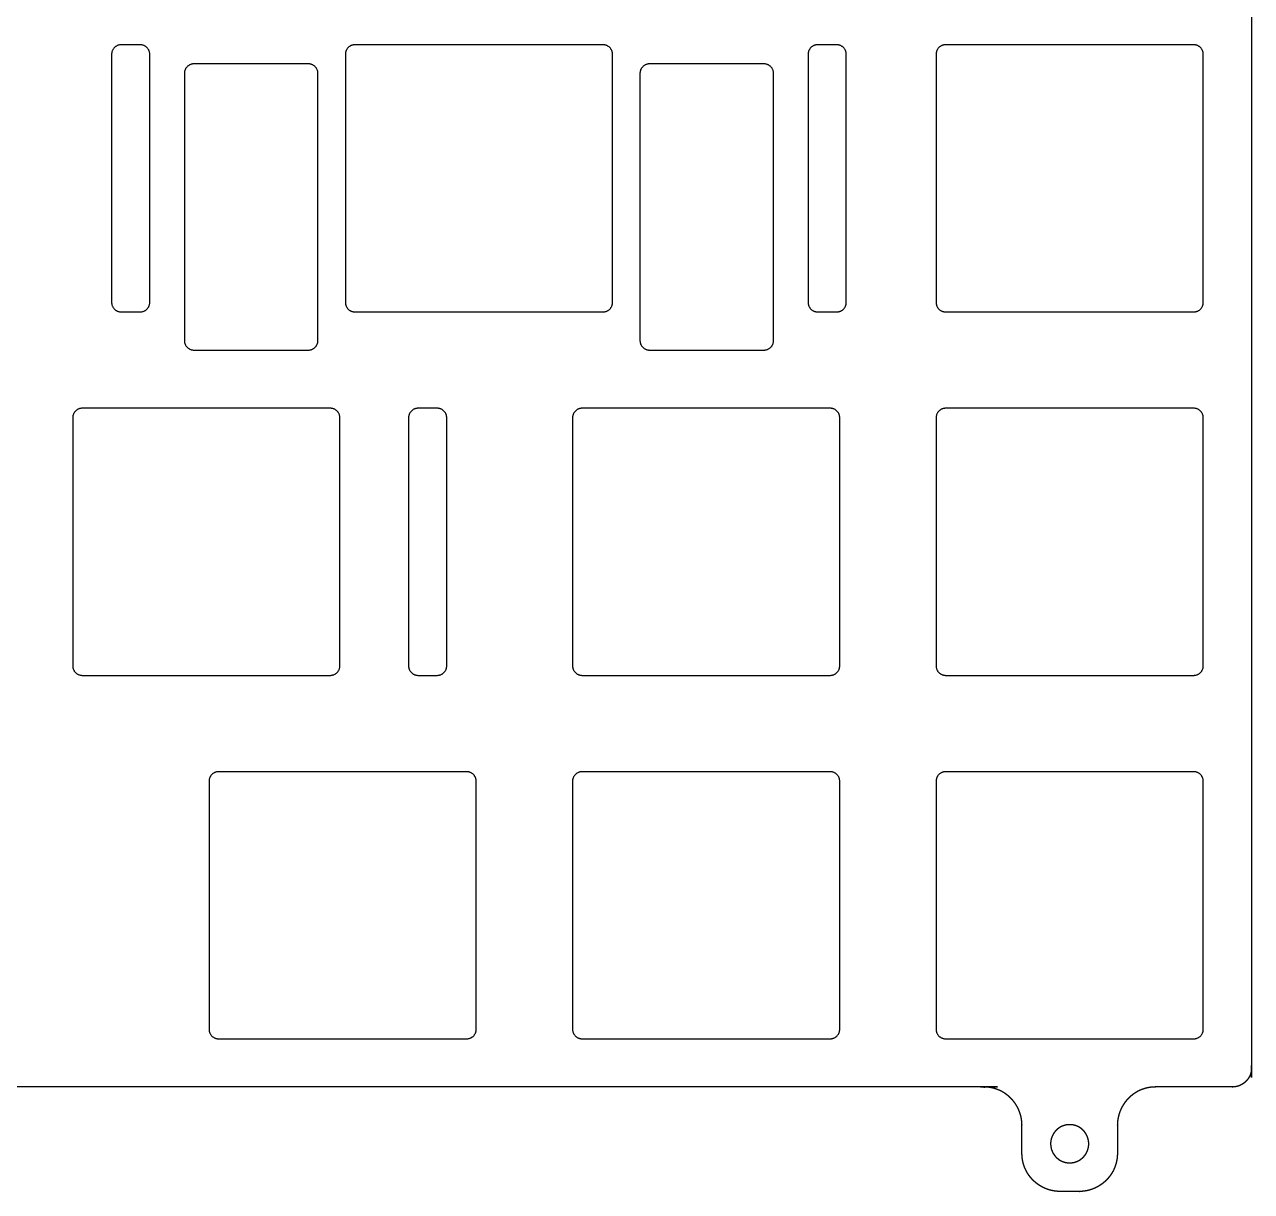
# Model space of a CAD drawing. Header units: millimetres. Extents: x -158 to 147, y 326 to 433.
# Drawn here: x 82.8 to 147.1, y 326.4 to 387.6 of the extents above; entities that cross this region are included whole.
import ezdxf

# ---------------------------------------------------------------- set-up
doc = ezdxf.new("R2010")
doc.units = ezdxf.units.MM
doc.layers.add('Default', color=178, linetype='Continuous', true_color=0x000000)

msp = doc.modelspace()

# ---------------------------------------------------------------- linework, layer by layer
at = {"layer": 'Default', "extrusion": (-5.20753e-11, 1.5271e-08, -1)}
msp.add_open_spline([(147.125, 426.153, -22.344), (147.125, 426.135, -22.344), (147.125, 426.118, -22.344), (147.125, 379.494, -22.344), (147.125, 332.871, -22.344), (147.125, 332.853, -22.344), (147.125, 332.836, -22.344)], degree=2, knots=[-1364, -1364, -1364, -1363.998902, -1363.998902, -1361.001098, -1361.001098, -1361, -1361, -1361], dxfattribs=at)
at = {"layer": 'Default'}
for points, weights in [([(87.894, 386.496, -22.344), (87.394, 386.496, -22.344), (87.394, 385.996, -22.344)], [1, 0.707106781187, 1]), ([(89.394, 385.996, -22.344), (89.394, 386.496, -22.344), (88.894, 386.496, -22.344)], [1, 0.707106781187, 1]), ([(100.144, 386.496, -22.344), (99.644, 386.496, -22.344), (99.644, 385.996, -22.344)], [1, 0.707106781187, 1]), ([(113.644, 385.996, -22.344), (113.644, 386.496, -22.344), (113.144, 386.496, -22.344)], [1, 0.707106781187, 1]), ([(124.394, 386.496, -22.344), (123.894, 386.496, -22.344), (123.894, 385.996, -22.344)], [1, 0.707106781186, 1]), ([(125.894, 385.996, -22.344), (125.894, 386.496, -22.344), (125.394, 386.496, -22.344)], [1, 0.707106781186, 1]), ([(131.1, 386.496, -22.344), (130.6, 386.496, -22.344), (130.6, 385.996, -22.344)], [1, 0.707106781187, 1]), ([(144.6, 385.996, -22.344), (144.6, 386.496, -22.344), (144.1, 386.496, -22.344)], [1, 0.707106781187, 1]), ([(91.706, 385.496, -22.344), (91.206, 385.496, -22.344), (91.206, 384.996, -22.344)], [1, 0.707106781187, 1]), ([(98.206, 384.996, -22.344), (98.206, 385.496, -22.344), (97.706, 385.496, -22.344)], [1, 0.707106781187, 1]), ([(115.582, 385.496, -22.344), (115.082, 385.496, -22.344), (115.082, 384.996, -22.344)], [1, 0.707106781187, 1]), ([(122.082, 384.996, -22.344), (122.082, 385.496, -22.344), (121.582, 385.496, -22.344)], [1, 0.707106781186, 1]), ([(87.394, 372.996, -22.344), (87.394, 372.496, -22.344), (87.894, 372.496, -22.344)], [1, 0.707106781187, 1]), ([(88.894, 372.496, -22.344), (89.394, 372.496, -22.344), (89.394, 372.996, -22.344)], [1, 0.707106781186, 1]), ([(99.644, 372.996, -22.344), (99.644, 372.496, -22.344), (100.144, 372.496, -22.344)], [1, 0.707106781187, 1]), ([(113.144, 372.496, -22.344), (113.644, 372.496, -22.344), (113.644, 372.996, -22.344)], [1, 0.707106781186, 1]), ([(123.894, 372.996, -22.344), (123.894, 372.496, -22.344), (124.394, 372.496, -22.344)], [1, 0.707106781186, 1]), ([(125.394, 372.496, -22.344), (125.894, 372.496, -22.344), (125.894, 372.996, -22.344)], [1, 0.707106781186, 1]), ([(130.6, 372.996, -22.344), (130.6, 372.496, -22.344), (131.1, 372.496, -22.344)], [1, 0.707106781187, 1]), ([(144.1, 372.496, -22.344), (144.6, 372.496, -22.344), (144.6, 372.996, -22.344)], [1, 0.707106781187, 1]), ([(91.206, 370.996, -22.344), (91.206, 370.496, -22.344), (91.706, 370.496, -22.344)], [1, 0.707106781187, 1]), ([(97.706, 370.496, -22.344), (98.206, 370.496, -22.344), (98.206, 370.996, -22.344)], [1, 0.707106781187, 1]), ([(115.082, 370.996, -22.344), (115.082, 370.496, -22.344), (115.582, 370.496, -22.344)], [1, 0.707106781187, 1]), ([(121.582, 370.496, -22.344), (122.082, 370.496, -22.344), (122.082, 370.996, -22.344)], [1, 0.707106781187, 1]), ([(85.856, 367.446, -22.344), (85.356, 367.446, -22.344), (85.356, 366.946, -22.344)], [1, 0.707106781186, 1]), ([(99.356, 366.946, -22.344), (99.356, 367.446, -22.344), (98.856, 367.446, -22.344)], [1, 0.707106781186, 1]), ([(103.456, 367.446, -22.344), (102.956, 367.446, -22.344), (102.956, 366.946, -22.344)], [1, 0.707106781186, 1]), ([(104.956, 366.946, -22.344), (104.956, 367.446, -22.344), (104.456, 367.446, -22.344)], [1, 0.707106781186, 1]), ([(112.05, 367.446, -22.344), (111.55, 367.446, -22.344), (111.55, 366.946, -22.344)], [1, 0.707106781186, 1]), ([(125.55, 366.946, -22.344), (125.55, 367.446, -22.344), (125.05, 367.446, -22.344)], [1, 0.707106781187, 1]), ([(131.1, 367.446, -22.344), (130.6, 367.446, -22.344), (130.6, 366.946, -22.344)], [1, 0.707106781187, 1]), ([(144.6, 366.946, -22.344), (144.6, 367.446, -22.344), (144.1, 367.446, -22.344)], [1, 0.707106781187, 1]), ([(85.356, 353.946, -22.344), (85.356, 353.446, -22.344), (85.856, 353.446, -22.344)], [1, 0.707106781187, 1]), ([(98.856, 353.446, -22.344), (99.356, 353.446, -22.344), (99.356, 353.946, -22.344)], [1, 0.707106781186, 1]), ([(102.956, 353.946, -22.344), (102.956, 353.446, -22.344), (103.456, 353.446, -22.344)], [1, 0.707106781187, 1]), ([(104.456, 353.446, -22.344), (104.956, 353.446, -22.344), (104.956, 353.946, -22.344)], [1, 0.707106781186, 1]), ([(111.55, 353.946, -22.344), (111.55, 353.446, -22.344), (112.05, 353.446, -22.344)], [1, 0.707106781187, 1]), ([(125.05, 353.446, -22.344), (125.55, 353.446, -22.344), (125.55, 353.946, -22.344)], [1, 0.707106781187, 1]), ([(130.6, 353.946, -22.344), (130.6, 353.446, -22.344), (131.1, 353.446, -22.344)], [1, 0.707106781186, 1]), ([(144.1, 353.446, -22.344), (144.6, 353.446, -22.344), (144.6, 353.946, -22.344)], [1, 0.707106781187, 1]), ([(93, 348.396, -22.344), (92.5, 348.396, -22.344), (92.5, 347.896, -22.344)], [1, 0.707106781187, 1]), ([(106.5, 347.896, -22.344), (106.5, 348.396, -22.344), (106, 348.396, -22.344)], [1, 0.707106781186, 1]), ([(112.05, 348.396, -22.344), (111.55, 348.396, -22.344), (111.55, 347.896, -22.344)], [1, 0.707106781187, 1]), ([(125.55, 347.896, -22.344), (125.55, 348.396, -22.344), (125.05, 348.396, -22.344)], [1, 0.707106781187, 1]), ([(131.1, 348.396, -22.344), (130.6, 348.396, -22.344), (130.6, 347.896, -22.344)], [1, 0.707106781187, 1]), ([(144.6, 347.896, -22.344), (144.6, 348.396, -22.344), (144.1, 348.396, -22.344)], [1, 0.707106781187, 1]), ([(92.5, 334.896, -22.344), (92.5, 334.396, -22.344), (93, 334.396, -22.344)], [1, 0.707106781186, 1]), ([(106, 334.396, -22.344), (106.5, 334.396, -22.344), (106.5, 334.896, -22.344)], [1, 0.707106781186, 1]), ([(111.55, 334.896, -22.344), (111.55, 334.396, -22.344), (112.05, 334.396, -22.344)], [1, 0.707106781187, 1]), ([(125.05, 334.396, -22.344), (125.55, 334.396, -22.344), (125.55, 334.896, -22.344)], [1, 0.707106781187, 1]), ([(130.6, 334.896, -22.344), (130.6, 334.396, -22.344), (131.1, 334.396, -22.344)], [1, 0.707106781187, 1]), ([(144.1, 334.396, -22.344), (144.6, 334.396, -22.344), (144.6, 334.896, -22.344)], [1, 0.707106781186, 1])]:
    msp.add_rational_spline(points, weights, degree=2, dxfattribs=at)
for points in [[(88.894, 386.496, -22.344), (88.394, 386.496, -22.344), (87.894, 386.496, -22.344)], [(113.144, 386.496, -22.344), (106.644, 386.496, -22.344), (100.144, 386.496, -22.344)], [(125.394, 386.496, -22.344), (124.894, 386.496, -22.344), (124.394, 386.496, -22.344)], [(144.1, 386.496, -22.344), (137.6, 386.496, -22.344), (131.1, 386.496, -22.344)], [(87.394, 385.996, -22.344), (87.394, 379.496, -22.344), (87.394, 372.996, -22.344)], [(89.394, 372.996, -22.344), (89.394, 379.496, -22.344), (89.394, 385.996, -22.344)], [(99.644, 385.996, -22.344), (99.644, 379.496, -22.344), (99.644, 372.996, -22.344)], [(113.644, 372.996, -22.344), (113.644, 379.496, -22.344), (113.644, 385.996, -22.344)], [(123.894, 385.996, -22.344), (123.894, 379.496, -22.344), (123.894, 372.996, -22.344)], [(125.894, 372.996, -22.344), (125.894, 379.496, -22.344), (125.894, 385.996, -22.344)], [(130.6, 385.996, -22.344), (130.6, 379.496, -22.344), (130.6, 372.996, -22.344)], [(144.6, 372.996, -22.344), (144.6, 379.496, -22.344), (144.6, 385.996, -22.344)], [(97.706, 385.496, -22.344), (94.706, 385.496, -22.344), (91.706, 385.496, -22.344)], [(121.582, 385.496, -22.344), (118.582, 385.496, -22.344), (115.582, 385.496, -22.344)], [(91.206, 384.996, -22.344), (91.206, 377.996, -22.344), (91.206, 370.996, -22.344)], [(98.206, 370.996, -22.344), (98.206, 377.996, -22.344), (98.206, 384.996, -22.344)], [(115.082, 384.996, -22.344), (115.082, 377.996, -22.344), (115.082, 370.996, -22.344)], [(122.082, 370.996, -22.344), (122.082, 377.996, -22.344), (122.082, 384.996, -22.344)], [(87.894, 372.496, -22.344), (88.394, 372.496, -22.344), (88.894, 372.496, -22.344)], [(100.144, 372.496, -22.344), (106.644, 372.496, -22.344), (113.144, 372.496, -22.344)], [(124.394, 372.496, -22.344), (124.894, 372.496, -22.344), (125.394, 372.496, -22.344)], [(131.1, 372.496, -22.344), (137.6, 372.496, -22.344), (144.1, 372.496, -22.344)], [(91.706, 370.496, -22.344), (94.706, 370.496, -22.344), (97.706, 370.496, -22.344)], [(115.582, 370.496, -22.344), (118.582, 370.496, -22.344), (121.582, 370.496, -22.344)], [(98.856, 367.446, -22.344), (92.356, 367.446, -22.344), (85.856, 367.446, -22.344)], [(104.456, 367.446, -22.344), (103.956, 367.446, -22.344), (103.456, 367.446, -22.344)], [(125.05, 367.446, -22.344), (118.55, 367.446, -22.344), (112.05, 367.446, -22.344)], [(144.1, 367.446, -22.344), (137.6, 367.446, -22.344), (131.1, 367.446, -22.344)], [(85.356, 366.946, -22.344), (85.356, 360.446, -22.344), (85.356, 353.946, -22.344)], [(99.356, 353.946, -22.344), (99.356, 360.446, -22.344), (99.356, 366.946, -22.344)], [(102.956, 366.946, -22.344), (102.956, 360.446, -22.344), (102.956, 353.946, -22.344)], [(104.956, 353.946, -22.344), (104.956, 360.446, -22.344), (104.956, 366.946, -22.344)], [(111.55, 366.946, -22.344), (111.55, 360.446, -22.344), (111.55, 353.946, -22.344)], [(125.55, 353.946, -22.344), (125.55, 360.446, -22.344), (125.55, 366.946, -22.344)], [(130.6, 366.946, -22.344), (130.6, 360.446, -22.344), (130.6, 353.946, -22.344)], [(144.6, 353.946, -22.344), (144.6, 360.446, -22.344), (144.6, 366.946, -22.344)], [(85.856, 353.446, -22.344), (92.356, 353.446, -22.344), (98.856, 353.446, -22.344)], [(103.456, 353.446, -22.344), (103.956, 353.446, -22.344), (104.456, 353.446, -22.344)], [(112.05, 353.446, -22.344), (118.55, 353.446, -22.344), (125.05, 353.446, -22.344)], [(131.1, 353.446, -22.344), (137.6, 353.446, -22.344), (144.1, 353.446, -22.344)], [(92.5, 347.896, -22.344), (92.5, 341.396, -22.344), (92.5, 334.896, -22.344)], [(106, 348.396, -22.344), (99.5, 348.396, -22.344), (93, 348.396, -22.344)], [(106.5, 334.896, -22.344), (106.5, 341.396, -22.344), (106.5, 347.896, -22.344)], [(111.55, 347.896, -22.344), (111.55, 341.396, -22.344), (111.55, 334.896, -22.344)], [(125.05, 348.396, -22.344), (118.55, 348.396, -22.344), (112.05, 348.396, -22.344)], [(125.55, 334.896, -22.344), (125.55, 341.396, -22.344), (125.55, 347.896, -22.344)], [(130.6, 347.896, -22.344), (130.6, 341.396, -22.344), (130.6, 334.896, -22.344)], [(144.1, 348.396, -22.344), (137.6, 348.396, -22.344), (131.1, 348.396, -22.344)], [(144.6, 334.896, -22.344), (144.6, 341.396, -22.344), (144.6, 347.896, -22.344)], [(93, 334.396, -22.344), (99.5, 334.396, -22.344), (106, 334.396, -22.344)], [(112.05, 334.396, -22.344), (118.55, 334.396, -22.344), (125.05, 334.396, -22.344)], [(131.1, 334.396, -22.344), (137.6, 334.396, -22.344), (144.1, 334.396, -22.344)], [(147.013, 332.41, -22.344), (147.005, 332.395, -22.344), (146.997, 332.38, -22.344)], [(147.029, 332.441, -22.344), (147.021, 332.426, -22.344), (147.013, 332.41, -22.344)], [(147.043, 332.472, -22.344), (147.036, 332.457, -22.344), (147.029, 332.441, -22.344)], [(147.056, 332.504, -22.344), (147.049, 332.488, -22.344), (147.043, 332.472, -22.344)], [(147.068, 332.536, -22.344), (147.062, 332.52, -22.344), (147.056, 332.504, -22.344)], [(147.079, 332.568, -22.344), (147.073, 332.552, -22.344), (147.068, 332.536, -22.344)], [(147.088, 332.601, -22.344), (147.083, 332.584, -22.344), (147.079, 332.568, -22.344)], [(147.097, 332.634, -22.344), (147.093, 332.617, -22.344), (147.088, 332.601, -22.344)], [(147.105, 332.667, -22.344), (147.101, 332.65, -22.344), (147.097, 332.634, -22.344)], [(147.111, 332.701, -22.344), (147.108, 332.684, -22.344), (147.105, 332.667, -22.344)], [(147.116, 332.734, -22.344), (147.114, 332.717, -22.344), (147.111, 332.701, -22.344)], [(147.12, 332.768, -22.344), (147.118, 332.751, -22.344), (147.116, 332.734, -22.344)], [(147.123, 332.802, -22.344), (147.122, 332.785, -22.344), (147.12, 332.768, -22.344)], [(147.125, 332.836, -22.344), (147.124, 332.819, -22.344), (147.123, 332.802, -22.344)], [(133.236, 331.866, -22.344), (133.202, 331.868, -22.344), (133.168, 331.869, -22.344)], [(133.304, 331.86, -22.344), (133.27, 331.863, -22.344), (133.236, 331.866, -22.344)], [(133.372, 331.852, -22.344), (133.338, 331.856, -22.344), (133.304, 331.86, -22.344)], [(133.44, 331.841, -22.344), (133.406, 331.847, -22.344), (133.372, 331.852, -22.344)], [(133.507, 331.829, -22.344), (133.473, 331.835, -22.344), (133.44, 331.841, -22.344)], [(133.573, 331.814, -22.344), (133.54, 331.821, -22.344), (133.507, 331.829, -22.344)], [(133.64, 331.796, -22.344), (133.607, 331.805, -22.344), (133.573, 331.814, -22.344)], [(133.705, 331.777, -22.344), (133.672, 331.787, -22.344), (133.64, 331.796, -22.344)], [(133.77, 331.755, -22.344), (133.737, 331.766, -22.344), (133.705, 331.777, -22.344)], [(141.495, 331.777, -22.344), (141.463, 331.766, -22.344), (141.43, 331.755, -22.344)], [(141.56, 331.796, -22.344), (141.528, 331.787, -22.344), (141.495, 331.777, -22.344)], [(141.626, 331.814, -22.344), (141.593, 331.805, -22.344), (141.56, 331.796, -22.344)], [(141.693, 331.829, -22.344), (141.66, 331.821, -22.344), (141.626, 331.814, -22.344)], [(141.76, 331.841, -22.344), (141.727, 331.835, -22.344), (141.693, 331.829, -22.344)], [(141.828, 331.852, -22.344), (141.794, 331.847, -22.344), (141.76, 331.841, -22.344)], [(141.895, 331.86, -22.344), (141.862, 331.856, -22.344), (141.828, 331.852, -22.344)], [(141.963, 331.866, -22.344), (141.929, 331.863, -22.344), (141.895, 331.86, -22.344)], [(142.032, 331.869, -22.344), (141.998, 331.868, -22.344), (141.963, 331.866, -22.344)], [(146.194, 331.873, -22.344), (146.177, 331.872, -22.344), (146.16, 331.871, -22.344)], [(146.228, 331.876, -22.344), (146.211, 331.874, -22.344), (146.194, 331.873, -22.344)], [(146.262, 331.88, -22.344), (146.245, 331.878, -22.344), (146.228, 331.876, -22.344)], [(146.295, 331.885, -22.344), (146.278, 331.882, -22.344), (146.262, 331.88, -22.344)], [(146.329, 331.891, -22.344), (146.312, 331.888, -22.344), (146.295, 331.885, -22.344)], [(146.362, 331.899, -22.344), (146.346, 331.895, -22.344), (146.329, 331.891, -22.344)], [(146.395, 331.908, -22.344), (146.379, 331.903, -22.344), (146.362, 331.899, -22.344)], [(146.428, 331.917, -22.344), (146.412, 331.912, -22.344), (146.395, 331.908, -22.344)], [(146.46, 331.928, -22.344), (146.444, 331.923, -22.344), (146.428, 331.917, -22.344)], [(146.492, 331.94, -22.344), (146.476, 331.934, -22.344), (146.46, 331.928, -22.344)], [(146.524, 331.953, -22.344), (146.508, 331.947, -22.344), (146.492, 331.94, -22.344)], [(146.555, 331.967, -22.344), (146.539, 331.96, -22.344), (146.524, 331.953, -22.344)], [(146.586, 331.983, -22.344), (146.57, 331.975, -22.344), (146.555, 331.967, -22.344)], [(146.616, 331.999, -22.344), (146.601, 331.991, -22.344), (146.586, 331.983, -22.344)], [(146.645, 332.016, -22.344), (146.63, 332.007, -22.344), (146.616, 331.999, -22.344)], [(146.674, 332.034, -22.344), (146.659, 332.025, -22.344), (146.645, 332.016, -22.344)], [(146.702, 332.054, -22.344), (146.688, 332.044, -22.344), (146.674, 332.034, -22.344)], [(146.73, 332.074, -22.344), (146.716, 332.064, -22.344), (146.702, 332.054, -22.344)], [(146.757, 332.095, -22.344), (146.743, 332.084, -22.344), (146.73, 332.074, -22.344)], [(146.783, 332.117, -22.344), (146.77, 332.106, -22.344), (146.757, 332.095, -22.344)], [(146.808, 332.14, -22.344), (146.795, 332.128, -22.344), (146.783, 332.117, -22.344)], [(146.833, 332.163, -22.344), (146.82, 332.152, -22.344), (146.808, 332.14, -22.344)], [(146.856, 332.188, -22.344), (146.844, 332.176, -22.344), (146.833, 332.163, -22.344)], [(146.879, 332.213, -22.344), (146.868, 332.201, -22.344), (146.856, 332.188, -22.344)], [(146.901, 332.239, -22.344), (146.89, 332.226, -22.344), (146.879, 332.213, -22.344)], [(146.922, 332.266, -22.344), (146.912, 332.253, -22.344), (146.901, 332.239, -22.344)], [(146.942, 332.294, -22.344), (146.932, 332.28, -22.344), (146.922, 332.266, -22.344)], [(146.962, 332.322, -22.344), (146.952, 332.308, -22.344), (146.942, 332.294, -22.344)], [(146.98, 332.351, -22.344), (146.971, 332.337, -22.344), (146.962, 332.322, -22.344)], [(146.997, 332.38, -22.344), (146.988, 332.366, -22.344), (146.98, 332.351, -22.344)], [(133.834, 331.731, -22.344), (133.802, 331.743, -22.344), (133.77, 331.755, -22.344)], [(133.897, 331.705, -22.344), (133.865, 331.718, -22.344), (133.834, 331.731, -22.344)], [(133.959, 331.677, -22.344), (133.928, 331.691, -22.344), (133.897, 331.705, -22.344)], [(134.02, 331.646, -22.344), (133.99, 331.661, -22.344), (133.959, 331.677, -22.344)], [(134.08, 331.614, -22.344), (134.05, 331.63, -22.344), (134.02, 331.646, -22.344)], [(134.139, 331.579, -22.344), (134.11, 331.597, -22.344), (134.08, 331.614, -22.344)], [(134.197, 331.543, -22.344), (134.168, 331.561, -22.344), (134.139, 331.579, -22.344)], [(134.253, 331.504, -22.344), (134.225, 331.524, -22.344), (134.197, 331.543, -22.344)], [(134.308, 331.464, -22.344), (134.281, 331.484, -22.344), (134.253, 331.504, -22.344)], [(134.362, 331.422, -22.344), (134.335, 331.443, -22.344), (134.308, 331.464, -22.344)], [(134.414, 331.378, -22.344), (134.388, 331.4, -22.344), (134.362, 331.422, -22.344)], [(134.465, 331.332, -22.344), (134.44, 331.355, -22.344), (134.414, 331.378, -22.344)], [(134.514, 331.285, -22.344), (134.49, 331.308, -22.344), (134.465, 331.332, -22.344)], [(134.562, 331.236, -22.344), (134.538, 331.26, -22.344), (134.514, 331.285, -22.344)], [(134.607, 331.185, -22.344), (134.585, 331.21, -22.344), (134.562, 331.236, -22.344)], [(134.651, 331.133, -22.344), (134.629, 331.159, -22.344), (134.607, 331.185, -22.344)], [(134.694, 331.079, -22.344), (134.672, 331.106, -22.344), (134.651, 331.133, -22.344)], [(140.549, 331.133, -22.344), (140.527, 331.106, -22.344), (140.506, 331.079, -22.344)], [(140.593, 331.185, -22.344), (140.571, 331.159, -22.344), (140.549, 331.133, -22.344)], [(140.638, 331.236, -22.344), (140.615, 331.21, -22.344), (140.593, 331.185, -22.344)], [(140.686, 331.285, -22.344), (140.662, 331.26, -22.344), (140.638, 331.236, -22.344)], [(140.735, 331.332, -22.344), (140.71, 331.308, -22.344), (140.686, 331.285, -22.344)], [(140.786, 331.378, -22.344), (140.76, 331.355, -22.344), (140.735, 331.332, -22.344)], [(140.838, 331.422, -22.344), (140.812, 331.4, -22.344), (140.786, 331.378, -22.344)], [(140.891, 331.464, -22.344), (140.865, 331.443, -22.344), (140.838, 331.422, -22.344)], [(140.947, 331.504, -22.344), (140.919, 331.484, -22.344), (140.891, 331.464, -22.344)], [(141.003, 331.543, -22.344), (140.975, 331.524, -22.344), (140.947, 331.504, -22.344)], [(141.061, 331.579, -22.344), (141.032, 331.561, -22.344), (141.003, 331.543, -22.344)], [(141.12, 331.614, -22.344), (141.09, 331.597, -22.344), (141.061, 331.579, -22.344)], [(141.18, 331.646, -22.344), (141.15, 331.63, -22.344), (141.12, 331.614, -22.344)], [(141.241, 331.677, -22.344), (141.21, 331.661, -22.344), (141.18, 331.646, -22.344)], [(141.303, 331.705, -22.344), (141.272, 331.691, -22.344), (141.241, 331.677, -22.344)], [(141.366, 331.731, -22.344), (141.335, 331.718, -22.344), (141.303, 331.705, -22.344)], [(141.43, 331.755, -22.344), (141.398, 331.743, -22.344), (141.366, 331.731, -22.344)], [(134.734, 331.024, -22.344), (134.714, 331.051, -22.344), (134.694, 331.079, -22.344)], [(134.772, 330.967, -22.344), (134.753, 330.996, -22.344), (134.734, 331.024, -22.344)], [(134.809, 330.91, -22.344), (134.791, 330.939, -22.344), (134.772, 330.967, -22.344)], [(134.843, 330.851, -22.344), (134.826, 330.88, -22.344), (134.809, 330.91, -22.344)], [(134.876, 330.791, -22.344), (134.86, 330.821, -22.344), (134.843, 330.851, -22.344)], [(134.906, 330.729, -22.344), (134.891, 330.76, -22.344), (134.876, 330.791, -22.344)], [(134.934, 330.667, -22.344), (134.92, 330.698, -22.344), (134.906, 330.729, -22.344)], [(134.961, 330.604, -22.344), (134.947, 330.636, -22.344), (134.934, 330.667, -22.344)], [(134.984, 330.54, -22.344), (134.972, 330.572, -22.344), (134.961, 330.604, -22.344)], [(135.006, 330.476, -22.344), (134.995, 330.508, -22.344), (134.984, 330.54, -22.344)], [(135.026, 330.41, -22.344), (135.016, 330.443, -22.344), (135.006, 330.476, -22.344)], [(140.194, 330.476, -22.344), (140.184, 330.443, -22.344), (140.174, 330.41, -22.344)], [(140.215, 330.54, -22.344), (140.205, 330.508, -22.344), (140.194, 330.476, -22.344)], [(140.239, 330.604, -22.344), (140.227, 330.572, -22.344), (140.215, 330.54, -22.344)], [(140.266, 330.667, -22.344), (140.252, 330.636, -22.344), (140.239, 330.604, -22.344)], [(140.294, 330.729, -22.344), (140.28, 330.698, -22.344), (140.266, 330.667, -22.344)], [(140.324, 330.791, -22.344), (140.309, 330.76, -22.344), (140.294, 330.729, -22.344)], [(140.357, 330.851, -22.344), (140.34, 330.821, -22.344), (140.324, 330.791, -22.344)], [(140.391, 330.91, -22.344), (140.374, 330.88, -22.344), (140.357, 330.851, -22.344)], [(140.428, 330.967, -22.344), (140.409, 330.939, -22.344), (140.391, 330.91, -22.344)], [(140.466, 331.024, -22.344), (140.447, 330.996, -22.344), (140.428, 330.967, -22.344)], [(140.506, 331.079, -22.344), (140.486, 331.051, -22.344), (140.466, 331.024, -22.344)], [(135.043, 330.344, -22.344), (135.034, 330.377, -22.344), (135.026, 330.41, -22.344)], [(135.058, 330.277, -22.344), (135.051, 330.311, -22.344), (135.043, 330.344, -22.344)], [(135.071, 330.21, -22.344), (135.064, 330.244, -22.344), (135.058, 330.277, -22.344)], [(135.081, 330.143, -22.344), (135.076, 330.177, -22.344), (135.071, 330.21, -22.344)], [(135.089, 330.075, -22.344), (135.085, 330.109, -22.344), (135.081, 330.143, -22.344)], [(135.095, 330.007, -22.344), (135.092, 330.041, -22.344), (135.089, 330.075, -22.344)], [(135.099, 329.939, -22.344), (135.097, 329.973, -22.344), (135.095, 330.007, -22.344)], [(137.252, 329.833, -22.344), (137.235, 329.826, -22.344), (137.219, 329.82, -22.344)], [(137.284, 329.844, -22.344), (137.268, 329.839, -22.344), (137.252, 329.833, -22.344)], [(137.317, 329.855, -22.344), (137.301, 329.849, -22.344), (137.284, 329.844, -22.344)], [(137.351, 329.864, -22.344), (137.334, 329.859, -22.344), (137.317, 329.855, -22.344)], [(137.385, 329.872, -22.344), (137.368, 329.868, -22.344), (137.351, 329.864, -22.344)], [(137.419, 329.879, -22.344), (137.402, 329.875, -22.344), (137.385, 329.872, -22.344)], [(137.453, 329.885, -22.344), (137.436, 329.882, -22.344), (137.419, 329.879, -22.344)], [(137.487, 329.889, -22.344), (137.47, 329.887, -22.344), (137.453, 329.885, -22.344)], [(137.522, 329.892, -22.344), (137.505, 329.891, -22.344), (137.487, 329.889, -22.344)], [(137.557, 329.894, -22.344), (137.539, 329.893, -22.344), (137.522, 329.892, -22.344)], [(137.591, 329.895, -22.344), (137.574, 329.895, -22.344), (137.557, 329.894, -22.344)], [(137.626, 329.895, -22.344), (137.609, 329.895, -22.344), (137.591, 329.895, -22.344)], [(137.661, 329.894, -22.344), (137.643, 329.894, -22.344), (137.626, 329.895, -22.344)], [(137.695, 329.891, -22.344), (137.678, 329.892, -22.344), (137.661, 329.894, -22.344)], [(137.73, 329.887, -22.344), (137.713, 329.889, -22.344), (137.695, 329.891, -22.344)], [(137.764, 329.882, -22.344), (137.747, 329.884, -22.344), (137.73, 329.887, -22.344)], [(137.798, 329.876, -22.344), (137.781, 329.879, -22.344), (137.764, 329.882, -22.344)], [(137.832, 329.868, -22.344), (137.815, 329.872, -22.344), (137.798, 329.876, -22.344)], [(137.866, 329.859, -22.344), (137.849, 329.864, -22.344), (137.832, 329.868, -22.344)], [(137.899, 329.85, -22.344), (137.882, 329.855, -22.344), (137.866, 329.859, -22.344)], [(137.932, 329.839, -22.344), (137.916, 329.844, -22.344), (137.899, 329.85, -22.344)], [(137.965, 329.827, -22.344), (137.948, 329.833, -22.344), (137.932, 329.839, -22.344)], [(140.105, 330.007, -22.344), (140.103, 329.973, -22.344), (140.101, 329.939, -22.344)], [(140.11, 330.075, -22.344), (140.108, 330.041, -22.344), (140.105, 330.007, -22.344)], [(140.119, 330.143, -22.344), (140.115, 330.109, -22.344), (140.11, 330.075, -22.344)], [(140.129, 330.21, -22.344), (140.124, 330.177, -22.344), (140.119, 330.143, -22.344)], [(140.142, 330.277, -22.344), (140.135, 330.244, -22.344), (140.129, 330.21, -22.344)], [(140.157, 330.344, -22.344), (140.149, 330.311, -22.344), (140.142, 330.277, -22.344)], [(140.174, 330.41, -22.344), (140.165, 330.377, -22.344), (140.157, 330.344, -22.344)], [(136.648, 329.203, -22.344), (136.643, 329.186, -22.344), (136.638, 329.17, -22.344)], [(136.66, 329.236, -22.344), (136.654, 329.219, -22.344), (136.648, 329.203, -22.344)], [(136.672, 329.268, -22.344), (136.666, 329.252, -22.344), (136.66, 329.236, -22.344)], [(136.685, 329.3, -22.344), (136.679, 329.284, -22.344), (136.672, 329.268, -22.344)], [(136.7, 329.332, -22.344), (136.693, 329.316, -22.344), (136.685, 329.3, -22.344)], [(136.716, 329.362, -22.344), (136.708, 329.347, -22.344), (136.7, 329.332, -22.344)], [(136.732, 329.393, -22.344), (136.724, 329.378, -22.344), (136.716, 329.362, -22.344)], [(136.75, 329.423, -22.344), (136.741, 329.408, -22.344), (136.732, 329.393, -22.344)], [(136.769, 329.452, -22.344), (136.76, 329.437, -22.344), (136.75, 329.423, -22.344)], [(136.789, 329.48, -22.344), (136.779, 329.466, -22.344), (136.769, 329.452, -22.344)], [(136.81, 329.508, -22.344), (136.799, 329.494, -22.344), (136.789, 329.48, -22.344)], [(136.831, 329.535, -22.344), (136.821, 329.522, -22.344), (136.81, 329.508, -22.344)], [(136.854, 329.562, -22.344), (136.843, 329.548, -22.344), (136.831, 329.535, -22.344)], [(136.878, 329.587, -22.344), (136.866, 329.574, -22.344), (136.854, 329.562, -22.344)], [(136.902, 329.612, -22.344), (136.89, 329.599, -22.344), (136.878, 329.587, -22.344)], [(136.927, 329.635, -22.344), (136.915, 329.624, -22.344), (136.902, 329.612, -22.344)], [(136.953, 329.658, -22.344), (136.94, 329.647, -22.344), (136.927, 329.635, -22.344)], [(136.98, 329.68, -22.344), (136.967, 329.669, -22.344), (136.953, 329.658, -22.344)], [(137.008, 329.701, -22.344), (136.994, 329.691, -22.344), (136.98, 329.68, -22.344)], [(137.036, 329.721, -22.344), (137.022, 329.711, -22.344), (137.008, 329.701, -22.344)], [(137.065, 329.74, -22.344), (137.051, 329.731, -22.344), (137.036, 329.721, -22.344)], [(137.095, 329.759, -22.344), (137.08, 329.749, -22.344), (137.065, 329.74, -22.344)], [(137.125, 329.776, -22.344), (137.11, 329.767, -22.344), (137.095, 329.759, -22.344)], [(137.156, 329.791, -22.344), (137.141, 329.783, -22.344), (137.125, 329.776, -22.344)], [(137.187, 329.806, -22.344), (137.172, 329.799, -22.344), (137.156, 329.791, -22.344)], [(137.219, 329.82, -22.344), (137.203, 329.813, -22.344), (137.187, 329.806, -22.344)], [(137.997, 329.813, -22.344), (137.981, 329.82, -22.344), (137.965, 329.827, -22.344)], [(138.028, 329.799, -22.344), (138.012, 329.806, -22.344), (137.997, 329.813, -22.344)], [(138.059, 329.784, -22.344), (138.044, 329.791, -22.344), (138.028, 329.799, -22.344)], [(138.09, 329.767, -22.344), (138.075, 329.775, -22.344), (138.059, 329.784, -22.344)], [(138.12, 329.75, -22.344), (138.105, 329.758, -22.344), (138.09, 329.767, -22.344)], [(138.149, 329.731, -22.344), (138.135, 329.74, -22.344), (138.12, 329.75, -22.344)], [(138.178, 329.711, -22.344), (138.164, 329.721, -22.344), (138.149, 329.731, -22.344)], [(138.206, 329.691, -22.344), (138.192, 329.701, -22.344), (138.178, 329.711, -22.344)], [(138.233, 329.669, -22.344), (138.219, 329.68, -22.344), (138.206, 329.691, -22.344)], [(138.26, 329.647, -22.344), (138.246, 329.658, -22.344), (138.233, 329.669, -22.344)], [(138.285, 329.624, -22.344), (138.272, 329.635, -22.344), (138.26, 329.647, -22.344)], [(138.31, 329.599, -22.344), (138.298, 329.612, -22.344), (138.285, 329.624, -22.344)], [(138.334, 329.574, -22.344), (138.322, 329.587, -22.344), (138.31, 329.599, -22.344)], [(138.357, 329.548, -22.344), (138.346, 329.561, -22.344), (138.334, 329.574, -22.344)], [(138.379, 329.522, -22.344), (138.368, 329.535, -22.344), (138.357, 329.548, -22.344)], [(138.401, 329.494, -22.344), (138.39, 329.508, -22.344), (138.379, 329.522, -22.344)], [(138.421, 329.466, -22.344), (138.411, 329.48, -22.344), (138.401, 329.494, -22.344)], [(138.44, 329.437, -22.344), (138.431, 329.452, -22.344), (138.421, 329.466, -22.344)], [(138.459, 329.408, -22.344), (138.45, 329.423, -22.344), (138.44, 329.437, -22.344)], [(138.476, 329.378, -22.344), (138.467, 329.393, -22.344), (138.459, 329.408, -22.344)], [(138.492, 329.347, -22.344), (138.484, 329.362, -22.344), (138.476, 329.378, -22.344)], [(138.507, 329.316, -22.344), (138.5, 329.331, -22.344), (138.492, 329.347, -22.344)], [(138.521, 329.284, -22.344), (138.514, 329.3, -22.344), (138.507, 329.316, -22.344)], [(138.534, 329.252, -22.344), (138.528, 329.268, -22.344), (138.521, 329.284, -22.344)], [(138.546, 329.219, -22.344), (138.54, 329.236, -22.344), (138.534, 329.252, -22.344)], [(138.557, 329.186, -22.344), (138.551, 329.203, -22.344), (138.546, 329.219, -22.344)], [(138.566, 329.153, -22.344), (138.561, 329.17, -22.344), (138.557, 329.186, -22.344)], [(136.601, 328.93, -22.344), (136.6, 328.913, -22.344), (136.6, 328.895, -22.344)], [(136.6, 328.895, -22.344), (136.6, 328.878, -22.344), (136.601, 328.861, -22.344)], [(136.602, 328.965, -22.344), (136.601, 328.947, -22.344), (136.601, 328.93, -22.344)], [(136.601, 328.861, -22.344), (136.601, 328.843, -22.344), (136.602, 328.826, -22.344)], [(136.605, 328.999, -22.344), (136.604, 328.982, -22.344), (136.602, 328.965, -22.344)], [(136.602, 328.826, -22.344), (136.604, 328.809, -22.344), (136.605, 328.791, -22.344)], [(136.61, 329.034, -22.344), (136.607, 329.017, -22.344), (136.605, 328.999, -22.344)], [(136.605, 328.791, -22.344), (136.607, 328.774, -22.344), (136.61, 328.757, -22.344)], [(136.615, 329.068, -22.344), (136.612, 329.051, -22.344), (136.61, 329.034, -22.344)], [(136.61, 328.757, -22.344), (136.612, 328.74, -22.344), (136.615, 328.723, -22.344)], [(136.622, 329.102, -22.344), (136.618, 329.085, -22.344), (136.615, 329.068, -22.344)], [(136.615, 328.723, -22.344), (136.618, 328.706, -22.344), (136.622, 328.689, -22.344)], [(136.629, 329.136, -22.344), (136.625, 329.119, -22.344), (136.622, 329.102, -22.344)], [(136.622, 328.689, -22.344), (136.625, 328.672, -22.344), (136.629, 328.655, -22.344)], [(136.638, 329.17, -22.344), (136.634, 329.153, -22.344), (136.629, 329.136, -22.344)], [(136.629, 328.655, -22.344), (136.634, 328.638, -22.344), (136.638, 328.621, -22.344)], [(136.638, 328.621, -22.344), (136.643, 328.605, -22.344), (136.648, 328.588, -22.344)], [(136.648, 328.588, -22.344), (136.654, 328.572, -22.344), (136.66, 328.555, -22.344)], [(136.66, 328.555, -22.344), (136.666, 328.539, -22.344), (136.672, 328.523, -22.344)], [(138.534, 328.539, -22.344), (138.54, 328.555, -22.344), (138.546, 328.572, -22.344)], [(138.546, 328.572, -22.344), (138.551, 328.588, -22.344), (138.557, 328.605, -22.344)], [(138.557, 328.605, -22.344), (138.561, 328.621, -22.344), (138.566, 328.638, -22.344)], [(138.575, 329.119, -22.344), (138.57, 329.136, -22.344), (138.566, 329.153, -22.344)], [(138.566, 328.638, -22.344), (138.57, 328.655, -22.344), (138.575, 328.672, -22.344)], [(138.582, 329.085, -22.344), (138.578, 329.102, -22.344), (138.575, 329.119, -22.344)], [(138.575, 328.672, -22.344), (138.578, 328.689, -22.344), (138.582, 328.706, -22.344)], [(138.588, 329.051, -22.344), (138.585, 329.068, -22.344), (138.582, 329.085, -22.344)], [(138.582, 328.706, -22.344), (138.585, 328.723, -22.344), (138.588, 328.74, -22.344)], [(138.593, 329.017, -22.344), (138.59, 329.034, -22.344), (138.588, 329.051, -22.344)], [(138.588, 328.74, -22.344), (138.59, 328.757, -22.344), (138.593, 328.774, -22.344)], [(138.596, 328.982, -22.344), (138.594, 328.999, -22.344), (138.593, 329.017, -22.344)], [(138.593, 328.774, -22.344), (138.594, 328.791, -22.344), (138.596, 328.809, -22.344)], [(138.599, 328.947, -22.344), (138.597, 328.965, -22.344), (138.596, 328.982, -22.344)], [(138.596, 328.809, -22.344), (138.597, 328.826, -22.344), (138.599, 328.843, -22.344)], [(138.6, 328.913, -22.344), (138.599, 328.93, -22.344), (138.599, 328.947, -22.344)], [(138.599, 328.843, -22.344), (138.599, 328.861, -22.344), (138.6, 328.878, -22.344)], [(138.6, 328.878, -22.344), (138.6, 328.895, -22.344), (138.6, 328.913, -22.344)], [(135.105, 328.259, -22.344), (135.103, 328.293, -22.344), (135.101, 328.327, -22.344)], [(135.11, 328.191, -22.344), (135.108, 328.225, -22.344), (135.105, 328.259, -22.344)], [(135.119, 328.123, -22.344), (135.115, 328.157, -22.344), (135.11, 328.191, -22.344)], [(135.129, 328.056, -22.344), (135.124, 328.089, -22.344), (135.119, 328.123, -22.344)], [(135.142, 327.988, -22.344), (135.135, 328.022, -22.344), (135.129, 328.056, -22.344)], [(135.157, 327.922, -22.344), (135.149, 327.955, -22.344), (135.142, 327.988, -22.344)], [(135.174, 327.856, -22.344), (135.165, 327.889, -22.344), (135.157, 327.922, -22.344)], [(136.672, 328.523, -22.344), (136.679, 328.507, -22.344), (136.685, 328.491, -22.344)], [(136.685, 328.491, -22.344), (136.693, 328.475, -22.344), (136.7, 328.459, -22.344)], [(136.7, 328.459, -22.344), (136.708, 328.444, -22.344), (136.716, 328.428, -22.344)], [(136.716, 328.428, -22.344), (136.724, 328.413, -22.344), (136.732, 328.398, -22.344)], [(136.732, 328.398, -22.344), (136.741, 328.383, -22.344), (136.75, 328.368, -22.344)], [(136.75, 328.368, -22.344), (136.76, 328.354, -22.344), (136.769, 328.339, -22.344)], [(136.769, 328.339, -22.344), (136.779, 328.325, -22.344), (136.789, 328.31, -22.344)], [(136.789, 328.31, -22.344), (136.799, 328.297, -22.344), (136.81, 328.283, -22.344)], [(136.81, 328.283, -22.344), (136.821, 328.269, -22.344), (136.831, 328.256, -22.344)], [(136.831, 328.256, -22.344), (136.843, 328.242, -22.344), (136.854, 328.229, -22.344)], [(136.854, 328.229, -22.344), (136.866, 328.217, -22.344), (136.878, 328.204, -22.344)], [(136.878, 328.204, -22.344), (136.89, 328.191, -22.344), (136.902, 328.179, -22.344)], [(136.902, 328.179, -22.344), (136.915, 328.167, -22.344), (136.927, 328.155, -22.344)], [(136.927, 328.155, -22.344), (136.94, 328.144, -22.344), (136.953, 328.132, -22.344)], [(136.953, 328.132, -22.344), (136.967, 328.121, -22.344), (136.98, 328.11, -22.344)], [(136.98, 328.11, -22.344), (136.994, 328.1, -22.344), (137.008, 328.089, -22.344)], [(137.008, 328.089, -22.344), (137.022, 328.079, -22.344), (137.036, 328.069, -22.344)], [(137.036, 328.069, -22.344), (137.051, 328.06, -22.344), (137.065, 328.05, -22.344)], [(137.065, 328.05, -22.344), (137.08, 328.041, -22.344), (137.095, 328.032, -22.344)], [(137.095, 328.032, -22.344), (137.11, 328.024, -22.344), (137.125, 328.015, -22.344)], [(137.125, 328.015, -22.344), (137.141, 328.007, -22.344), (137.156, 327.999, -22.344)], [(137.156, 327.999, -22.344), (137.172, 327.992, -22.344), (137.187, 327.984, -22.344)], [(137.187, 327.984, -22.344), (137.203, 327.978, -22.344), (137.219, 327.971, -22.344)], [(137.219, 327.971, -22.344), (137.235, 327.964, -22.344), (137.252, 327.958, -22.344)], [(137.252, 327.958, -22.344), (137.268, 327.952, -22.344), (137.284, 327.947, -22.344)], [(137.284, 327.947, -22.344), (137.301, 327.941, -22.344), (137.317, 327.936, -22.344)], [(137.317, 327.936, -22.344), (137.334, 327.932, -22.344), (137.351, 327.927, -22.344)], [(137.351, 327.927, -22.344), (137.368, 327.923, -22.344), (137.385, 327.919, -22.344)], [(137.385, 327.919, -22.344), (137.402, 327.915, -22.344), (137.419, 327.912, -22.344)], [(137.419, 327.912, -22.344), (137.436, 327.909, -22.344), (137.453, 327.906, -22.344)], [(137.453, 327.906, -22.344), (137.47, 327.904, -22.344), (137.487, 327.902, -22.344)], [(137.487, 327.902, -22.344), (137.505, 327.9, -22.344), (137.522, 327.898, -22.344)], [(137.661, 327.897, -22.344), (137.678, 327.899, -22.344), (137.695, 327.9, -22.344)], [(137.695, 327.9, -22.344), (137.713, 327.902, -22.344), (137.73, 327.904, -22.344)], [(137.73, 327.904, -22.344), (137.747, 327.906, -22.344), (137.764, 327.909, -22.344)], [(137.764, 327.909, -22.344), (137.781, 327.912, -22.344), (137.798, 327.915, -22.344)], [(137.798, 327.915, -22.344), (137.815, 327.919, -22.344), (137.832, 327.923, -22.344)], [(137.832, 327.923, -22.344), (137.849, 327.927, -22.344), (137.866, 327.931, -22.344)], [(137.866, 327.931, -22.344), (137.882, 327.936, -22.344), (137.899, 327.941, -22.344)], [(137.899, 327.941, -22.344), (137.916, 327.947, -22.344), (137.932, 327.952, -22.344)], [(137.932, 327.952, -22.344), (137.948, 327.958, -22.344), (137.965, 327.964, -22.344)], [(137.965, 327.964, -22.344), (137.981, 327.971, -22.344), (137.997, 327.977, -22.344)], [(137.997, 327.977, -22.344), (138.012, 327.985, -22.344), (138.028, 327.992, -22.344)], [(138.028, 327.992, -22.344), (138.044, 327.999, -22.344), (138.059, 328.007, -22.344)], [(138.059, 328.007, -22.344), (138.075, 328.015, -22.344), (138.09, 328.024, -22.344)], [(138.09, 328.024, -22.344), (138.105, 328.032, -22.344), (138.12, 328.041, -22.344)], [(138.12, 328.041, -22.344), (138.135, 328.05, -22.344), (138.149, 328.06, -22.344)], [(138.149, 328.06, -22.344), (138.164, 328.07, -22.344), (138.178, 328.079, -22.344)], [(138.178, 328.079, -22.344), (138.192, 328.09, -22.344), (138.206, 328.1, -22.344)], [(138.206, 328.1, -22.344), (138.219, 328.111, -22.344), (138.233, 328.121, -22.344)], [(138.233, 328.121, -22.344), (138.246, 328.133, -22.344), (138.26, 328.144, -22.344)], [(138.26, 328.144, -22.344), (138.272, 328.155, -22.344), (138.285, 328.167, -22.344)], [(138.285, 328.167, -22.344), (138.298, 328.179, -22.344), (138.31, 328.191, -22.344)], [(138.31, 328.191, -22.344), (138.322, 328.204, -22.344), (138.334, 328.216, -22.344)], [(138.334, 328.216, -22.344), (138.346, 328.229, -22.344), (138.357, 328.242, -22.344)], [(138.357, 328.242, -22.344), (138.368, 328.256, -22.344), (138.379, 328.269, -22.344)], [(138.379, 328.269, -22.344), (138.39, 328.283, -22.344), (138.401, 328.296, -22.344)], [(138.401, 328.296, -22.344), (138.411, 328.311, -22.344), (138.421, 328.325, -22.344)], [(138.421, 328.325, -22.344), (138.431, 328.339, -22.344), (138.44, 328.353, -22.344)], [(138.44, 328.353, -22.344), (138.45, 328.368, -22.344), (138.459, 328.383, -22.344)], [(138.459, 328.383, -22.344), (138.467, 328.398, -22.344), (138.476, 328.413, -22.344)], [(138.476, 328.413, -22.344), (138.484, 328.428, -22.344), (138.492, 328.444, -22.344)], [(138.492, 328.444, -22.344), (138.5, 328.459, -22.344), (138.507, 328.475, -22.344)], [(138.507, 328.475, -22.344), (138.514, 328.491, -22.344), (138.521, 328.507, -22.344)], [(138.521, 328.507, -22.344), (138.528, 328.523, -22.344), (138.534, 328.539, -22.344)], [(140.043, 327.922, -22.344), (140.034, 327.889, -22.344), (140.026, 327.856, -22.344)], [(140.058, 327.988, -22.344), (140.051, 327.955, -22.344), (140.043, 327.922, -22.344)], [(140.071, 328.056, -22.344), (140.064, 328.022, -22.344), (140.058, 327.988, -22.344)], [(140.081, 328.123, -22.344), (140.076, 328.089, -22.344), (140.071, 328.056, -22.344)], [(140.089, 328.191, -22.344), (140.085, 328.157, -22.344), (140.081, 328.123, -22.344)], [(140.095, 328.259, -22.344), (140.092, 328.225, -22.344), (140.089, 328.191, -22.344)], [(140.099, 328.327, -22.344), (140.097, 328.293, -22.344), (140.095, 328.259, -22.344)], [(135.194, 327.79, -22.344), (135.184, 327.823, -22.344), (135.174, 327.856, -22.344)], [(135.215, 327.726, -22.344), (135.205, 327.758, -22.344), (135.194, 327.79, -22.344)], [(135.239, 327.662, -22.344), (135.227, 327.694, -22.344), (135.215, 327.726, -22.344)], [(135.266, 327.599, -22.344), (135.252, 327.63, -22.344), (135.239, 327.662, -22.344)], [(135.294, 327.536, -22.344), (135.28, 327.568, -22.344), (135.266, 327.599, -22.344)], [(135.324, 327.475, -22.344), (135.309, 327.506, -22.344), (135.294, 327.536, -22.344)], [(135.357, 327.415, -22.344), (135.34, 327.445, -22.344), (135.324, 327.475, -22.344)], [(135.391, 327.356, -22.344), (135.374, 327.386, -22.344), (135.357, 327.415, -22.344)], [(135.428, 327.298, -22.344), (135.409, 327.327, -22.344), (135.391, 327.356, -22.344)], [(135.466, 327.242, -22.344), (135.447, 327.27, -22.344), (135.428, 327.298, -22.344)], [(137.522, 327.898, -22.344), (137.539, 327.897, -22.344), (137.557, 327.896, -22.344)], [(137.557, 327.896, -22.344), (137.574, 327.896, -22.344), (137.591, 327.895, -22.344)], [(137.591, 327.895, -22.344), (137.609, 327.896, -22.344), (137.626, 327.896, -22.344)], [(137.626, 327.896, -22.344), (137.643, 327.896, -22.344), (137.661, 327.897, -22.344)], [(139.772, 327.298, -22.344), (139.753, 327.27, -22.344), (139.734, 327.242, -22.344)], [(139.809, 327.356, -22.344), (139.791, 327.327, -22.344), (139.772, 327.298, -22.344)], [(139.843, 327.415, -22.344), (139.826, 327.386, -22.344), (139.809, 327.356, -22.344)], [(139.876, 327.475, -22.344), (139.86, 327.445, -22.344), (139.843, 327.415, -22.344)], [(139.906, 327.536, -22.344), (139.891, 327.506, -22.344), (139.876, 327.475, -22.344)], [(139.934, 327.599, -22.344), (139.92, 327.568, -22.344), (139.906, 327.536, -22.344)], [(139.961, 327.662, -22.344), (139.947, 327.63, -22.344), (139.934, 327.599, -22.344)], [(139.984, 327.726, -22.344), (139.972, 327.694, -22.344), (139.961, 327.662, -22.344)], [(140.006, 327.79, -22.344), (139.995, 327.758, -22.344), (139.984, 327.726, -22.344)], [(140.026, 327.856, -22.344), (140.016, 327.823, -22.344), (140.006, 327.79, -22.344)], [(135.506, 327.187, -22.344), (135.486, 327.214, -22.344), (135.466, 327.242, -22.344)], [(135.549, 327.133, -22.344), (135.527, 327.16, -22.344), (135.506, 327.187, -22.344)], [(135.593, 327.081, -22.344), (135.571, 327.107, -22.344), (135.549, 327.133, -22.344)], [(135.638, 327.03, -22.344), (135.615, 327.056, -22.344), (135.593, 327.081, -22.344)], [(135.686, 326.981, -22.344), (135.662, 327.006, -22.344), (135.638, 327.03, -22.344)], [(135.735, 326.934, -22.344), (135.71, 326.957, -22.344), (135.686, 326.981, -22.344)], [(135.786, 326.888, -22.344), (135.76, 326.911, -22.344), (135.735, 326.934, -22.344)], [(135.838, 326.844, -22.344), (135.812, 326.866, -22.344), (135.786, 326.888, -22.344)], [(135.891, 326.802, -22.344), (135.865, 326.823, -22.344), (135.838, 326.844, -22.344)], [(135.947, 326.761, -22.344), (135.919, 326.782, -22.344), (135.891, 326.802, -22.344)], [(136.003, 326.723, -22.344), (135.975, 326.742, -22.344), (135.947, 326.761, -22.344)], [(136.061, 326.687, -22.344), (136.032, 326.705, -22.344), (136.003, 326.723, -22.344)], [(136.12, 326.652, -22.344), (136.09, 326.669, -22.344), (136.061, 326.687, -22.344)], [(136.18, 326.62, -22.344), (136.15, 326.636, -22.344), (136.12, 326.652, -22.344)], [(136.241, 326.589, -22.344), (136.21, 326.604, -22.344), (136.18, 326.62, -22.344)], [(139.02, 326.62, -22.344), (138.99, 326.604, -22.344), (138.959, 326.589, -22.344)], [(139.08, 326.652, -22.344), (139.05, 326.636, -22.344), (139.02, 326.62, -22.344)], [(139.139, 326.687, -22.344), (139.11, 326.669, -22.344), (139.08, 326.652, -22.344)], [(139.197, 326.723, -22.344), (139.168, 326.705, -22.344), (139.139, 326.687, -22.344)], [(139.253, 326.761, -22.344), (139.225, 326.742, -22.344), (139.197, 326.723, -22.344)], [(139.308, 326.802, -22.344), (139.281, 326.782, -22.344), (139.253, 326.761, -22.344)], [(139.362, 326.844, -22.344), (139.335, 326.823, -22.344), (139.308, 326.802, -22.344)], [(139.414, 326.888, -22.344), (139.388, 326.866, -22.344), (139.362, 326.844, -22.344)], [(139.465, 326.934, -22.344), (139.44, 326.911, -22.344), (139.414, 326.888, -22.344)], [(139.514, 326.981, -22.344), (139.49, 326.957, -22.344), (139.465, 326.934, -22.344)], [(139.562, 327.03, -22.344), (139.538, 327.006, -22.344), (139.514, 326.981, -22.344)], [(139.607, 327.081, -22.344), (139.585, 327.056, -22.344), (139.562, 327.03, -22.344)], [(139.651, 327.133, -22.344), (139.629, 327.107, -22.344), (139.607, 327.081, -22.344)], [(139.694, 327.187, -22.344), (139.672, 327.16, -22.344), (139.651, 327.133, -22.344)], [(139.734, 327.242, -22.344), (139.714, 327.214, -22.344), (139.694, 327.187, -22.344)], [(136.303, 326.561, -22.344), (136.272, 326.575, -22.344), (136.241, 326.589, -22.344)], [(136.366, 326.535, -22.344), (136.335, 326.548, -22.344), (136.303, 326.561, -22.344)], [(136.43, 326.511, -22.344), (136.398, 326.523, -22.344), (136.366, 326.535, -22.344)], [(136.495, 326.489, -22.344), (136.463, 326.5, -22.344), (136.43, 326.511, -22.344)], [(136.56, 326.47, -22.344), (136.528, 326.479, -22.344), (136.495, 326.489, -22.344)], [(136.626, 326.452, -22.344), (136.593, 326.461, -22.344), (136.56, 326.47, -22.344)], [(136.693, 326.437, -22.344), (136.66, 326.445, -22.344), (136.626, 326.452, -22.344)], [(136.76, 326.424, -22.344), (136.727, 326.431, -22.344), (136.693, 326.437, -22.344)], [(136.828, 326.414, -22.344), (136.794, 326.419, -22.344), (136.76, 326.424, -22.344)], [(136.895, 326.406, -22.344), (136.862, 326.41, -22.344), (136.828, 326.414, -22.344)], [(136.963, 326.4, -22.344), (136.929, 326.403, -22.344), (136.895, 326.406, -22.344)], [(137.032, 326.397, -22.344), (136.998, 326.398, -22.344), (136.963, 326.4, -22.344)], [(138.236, 326.4, -22.344), (138.202, 326.398, -22.344), (138.168, 326.397, -22.344)], [(138.304, 326.406, -22.344), (138.27, 326.403, -22.344), (138.236, 326.4, -22.344)], [(138.372, 326.414, -22.344), (138.338, 326.41, -22.344), (138.304, 326.406, -22.344)], [(138.44, 326.424, -22.344), (138.406, 326.419, -22.344), (138.372, 326.414, -22.344)], [(138.507, 326.437, -22.344), (138.473, 326.431, -22.344), (138.44, 326.424, -22.344)], [(138.573, 326.452, -22.344), (138.54, 326.445, -22.344), (138.507, 326.437, -22.344)], [(138.64, 326.47, -22.344), (138.607, 326.461, -22.344), (138.573, 326.452, -22.344)], [(138.705, 326.489, -22.344), (138.672, 326.479, -22.344), (138.64, 326.47, -22.344)], [(138.77, 326.511, -22.344), (138.737, 326.5, -22.344), (138.705, 326.489, -22.344)], [(138.834, 326.535, -22.344), (138.802, 326.523, -22.344), (138.77, 326.511, -22.344)], [(138.897, 326.561, -22.344), (138.865, 326.548, -22.344), (138.834, 326.535, -22.344)], [(138.959, 326.589, -22.344), (138.928, 326.575, -22.344), (138.897, 326.561, -22.344)]]:
    msp.add_open_spline(points, degree=2, dxfattribs=at)
at = {"layer": 'Default', "extrusion": (0, -1.52687e-08, 1)}
msp.add_open_spline([(133.168, 331.869, -22.344), (133.134, 331.87, -22.344), (133.1, 331.871, -22.344), (66.162, 331.871, -22.344), (-0.775, 331.871, -22.344), (-0.809, 331.87, -22.344), (-0.843, 331.869, -22.344)], degree=2, knots=[-1129, -1129, -1129, -1128.998471, -1128.998471, -1126.001529, -1126.001529, -1126, -1126, -1126], dxfattribs=at)
at = {"layer": 'Default', "extrusion": (4.41276e-16, -1.52687e-08, 1)}
msp.add_open_spline([(146.16, 331.871, -22.344), (146.143, 331.871, -22.344), (146.125, 331.871, -22.344), (144.113, 331.871, -22.344), (142.1, 331.871, -22.344), (142.066, 331.87, -22.344), (142.032, 331.869, -22.344)], degree=2, knots=[-1317, -1317, -1317, -1316.975184, -1316.975184, -1314.049632, -1314.049632, -1314, -1314, -1314], dxfattribs=at)
at = {"layer": 'Default', "extrusion": (5.73163e-11, -1.52709e-08, 1)}
msp.add_open_spline([(135.101, 328.327, -22.344), (135.101, 328.361, -22.344), (135.1, 328.395, -22.344), (135.1, 329.133, -22.344), (135.1, 329.871, -22.344), (135.099, 329.905, -22.344), (135.099, 329.939, -22.344)], degree=2, knots=[-1176, -1176, -1176, -1175.872882, -1175.872882, -1173.127118, -1173.127118, -1173, -1173, -1173], dxfattribs=at)
at = {"layer": 'Default', "extrusion": (5.73163e-11, 1.52709e-08, -1)}
msp.add_open_spline([(140.101, 329.939, -22.344), (140.101, 329.905, -22.344), (140.1, 329.871, -22.344), (140.1, 329.133, -22.344), (140.1, 328.395, -22.344), (140.099, 328.361, -22.344), (140.099, 328.327, -22.344)], degree=2, knots=[-1270, -1270, -1270, -1269.872882, -1269.872882, -1267.127118, -1267.127118, -1267, -1267, -1267], dxfattribs=at)
at = {"layer": 'Default', "extrusion": (0, 1.52657e-08, -1)}
msp.add_open_spline([(138.168, 326.397, -22.344), (138.134, 326.396, -22.344), (138.1, 326.395, -22.344), (137.6, 326.395, -22.344), (137.1, 326.395, -22.344), (137.066, 326.396, -22.344), (137.032, 326.397, -22.344)], degree=2, knots=[-1223, -1223, -1223, -1222.819744, -1222.819744, -1220.180256, -1220.180256, -1220, -1220, -1220], dxfattribs=at)

doc.saveas('drawing.dxf')
